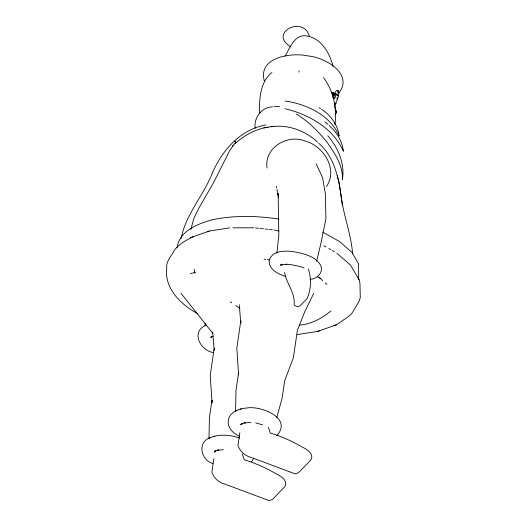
<?xml version="1.0" encoding="UTF-8"?>
<svg xmlns="http://www.w3.org/2000/svg" width="527" height="527" viewBox="0 0 527 527"><rect width="100%" height="100%" fill="white"/><g stroke="black" fill="none" stroke-linecap="round" stroke-linejoin="round"><path stroke-width="0.79" d="M338.011 93.272L337.708 90.907M338.881 93.365L338.565 90.723M267.037 168.014C263.948 147.817 287.235 133.95 304.929 140.959C323.354 145.735 338.466 169.193 326.457 186.486M208.982 438.589L209.43 417.575L211.979 400.125L212.058 402.892L210.233 375.422L214.219 348.09M235.576 411.317L236.017 390.296L238.566 372.846L238.606 374.229M205.082 325.66L205.174 323.196M181.064 238.823C185.287 215.589 201.907 197.467 211.096 176.123C220.503 152.198 239.423 129.458 265.957 124.958M276.886 253.184L278.823 235.398L278.131 193.396L278.414 197.79M177.072 247.618C179.351 230.951 197.546 223.968 211.729 219.897C233.836 215.141 256.603 215.708 278.869 219.067M213.87 458.602L211.887 472.199C213.837 478.015 218.889 482.692 224.871 484.109L269.218 500.65L272.459 499.425L284.106 487.475C289.224 481.849 281.22 475.888 276.379 473.99C266.26 467.996 255.437 463.174 244.179 459.761L242.367 453.997M239.831 432.654L237.96 445.447C239.91 451.264 244.963 455.941 250.944 457.357L295.291 473.898L298.532 472.673L310.179 460.723C315.298 455.104 307.294 449.142 302.452 447.245C292.333 441.251 281.51 436.422 270.252 433.01L268.441 427.245M298.908 72.094L299.086 70.862M358.116 278.381L358.696 274.429L358.38 263.559L351.911 252.38L339.744 241.656L322.695 232.117M359.262 282.215L359.605 279.844L358.334 279.462M334.915 124.589C337.208 108.272 333.426 90.888 323.519 77.588M338.314 97.251L338.703 95.203M316.608 261.254L320.989 243.013L325.91 218.975L325.39 193.89L322.524 177.434L316.134 163.871M190.939 229.173L193.831 218.507L198.916 208.079L213.666 182.408L229.785 150.485L233.211 145.584M336.898 99.122L337.458 97.047M276.787 417.509L282.136 398.129L284.679 380.685L293.374 357.754L297.36 330.422L304.692 311.885L313.789 293.243M338.018 95.084L338.064 95.565L338.334 94.735L331.483 92.179M211.096 337.511L211.689 336.239L210.872 337.438L211.814 336.667M285.048 56.152C289.969 47.891 294.745 33.557 306.925 35.968C321.49 38.458 329.75 53.247 333.077 66.415M335.396 102.936L334.605 104.346M336.2 103.299L334.362 106.046M253.75 458.22L251.504 461.843M335.508 114.24L336.601 112.561L334.454 104.847M338.723 93.266C354.144 73.806 324.744 57.318 308.341 56C292.024 52.153 257.216 56.969 264.429 81.329M232.585 145.953L236.03 142.442L234.574 141.111L235.898 142.553M234.963 143.627C244.264 135.426 255.523 128.97 267.927 127.191M281.846 264.179L280.581 265.206L282.09 264.416L280.786 264.962L286.826 264.251L286.148 264.264L290.542 264.554L299.837 266.458L304.072 267.94M241.919 423.833L240.668 424.848L242.499 423.57L241.162 424.044L245.121 422.647L244.054 423.023L250.799 422.437M215.359 451.079L214.107 452.094L215.945 450.809L214.608 451.283L218.56 449.893L217.493 450.269L223.448 449.689M276.807 435.605C293.137 417.891 260.206 405.23 246.399 408.063C238.751 408.53 228.448 412.542 228.244 421.501C227.638 428.398 233.711 433.55 239.377 436.244M330.93 310.93C321.938 318.558 311.141 324.085 299.29 325.251M193.099 236.761C186.143 240.147 178.436 244.396 173.956 250.951C171.203 256.511 165.741 261.59 166.723 268.322C164.259 288.526 181.051 304.797 197.487 313.493M333.901 325.673L336.694 324.685L348.564 316.411L351.18 314.296L353.044 311.483L359.262 301.042L360.277 297.663L359.941 282.551M210.477 437.581C197.045 441.646 200.649 460.242 212.822 463.49M271.906 72.574C260.18 81.566 258.909 99.629 259.804 113.325M206.327 325.034C190.385 331.569 200.043 350.488 213.54 352.655M211.294 337.056L213.086 336.325M207.249 231.794L209.482 231.004L229.66 227.875M297.34 334.559L317.517 331.437L319.751 330.64M235.694 410.81L237.031 410.342M240.16 409.242L241.228 408.866M213.606 436.488C222.144 434.169 231.445 435.157 239.726 438.082M190.306 237.749L209.482 231.004M317.517 331.437L336.694 324.685M209.133 438.056L214.673 436.106M190.504 273.658L195.234 272.327M309.981 279.323C317.129 279.231 324.105 272.09 320.442 264.923C314.606 255.529 302.366 253.263 292.307 251.504C284.053 250.588 272.057 250.72 269.218 260.397C268.296 269.508 278.328 274.152 285.548 276.431M271.049 126.711C287.834 124.286 305.41 130.584 317.61 142.211M263.777 127.837L273.862 126.276M272.696 106.836C261.702 106.968 253.685 117.778 255.14 128.285M274.132 106.632L279.62 106.421M232.894 227.835L253.882 227.776M285.028 101C306.444 104.036 330.291 115.051 339.144 136.012C337.748 125.031 330.963 115.433 321.806 109.458M255.503 227.954L258.737 228.31M260.358 228.487L263.599 228.843M265.219 229.021L267.644 229.291M269.264 229.469L272.505 229.825M274.126 230.003L278.882 230.912M264.08 259.212L265.713 259.389M267.341 259.567L269.791 259.837M285.087 108.773C308.71 114.221 333.341 128.285 343.413 151.282C342.286 141.19 336.727 132.132 329.164 125.531M255.74 422.878L262.65 424.881M331.931 93.292L338.018 95.558M290.904 46.943C267.406 32.812 304.25 14.598 309.454 36.798M323.901 245.806L326.009 246.979M328.808 248.546L330.91 249.726M332.313 250.509L334.421 251.689M317.162 276.543L320.666 278.5L319.072 277.354M296.358 114.115C308.677 121.388 318.736 131.928 327.61 143.028C335.04 153.838 343.314 165.919 342.385 179.654C345.047 163.541 338.136 147.81 327.794 135.755M319.23 107.745L320.521 108.602M230.411 301.885L231.761 302.821M235.826 305.62L239.884 308.414M336.885 253.237L350.376 264.956L358.927 279.251M324.961 121.889L328.018 124.418M320.337 278.552L322.735 280.667M325.133 282.782L326.938 284.363M318.749 143.252C334.869 157.329 338.828 179.068 341.555 199.199C344.348 217.651 351.219 235.358 352.635 253.981M181.011 293.308L212.948 333.459M335.455 110.4L336.601 112.561M308.315 268.961C311.582 278.48 311.2 289.587 306.977 298.69L300.12 305.726C298.387 307.201 295.588 306.339 294.092 304.869C295.495 292.867 286.326 283.612 284.62 272.492M337.267 175.741L339.085 182.375L342.392 204.983M194.206 269.422L194.997 273.375M276.385 186.143L276.655 187.698M276.925 189.252L278.012 195.464M239.225 304.678L240.767 322.577M212.638 331.957L214.252 350.672M238.533 374.012L236.821 348.149L240.806 320.811L240.865 322.847M333.123 92.383L333.268 98.648M334.876 92.904A8.366 2.312 -73.4 0 1 338.136 90.815M337.715 97.851A8.366 2.312 -73.4 0 1 335.798 103.114M333.077 97.311A8.366 2.312 -73.4 0 1 334.322 94.023M334.955 97.772A2.628 0.725 -73.4 0 0 335.541 93.74A2.628 0.725 -73.4 0 0 333.802 97.245A2.628 0.725 -73.4 0 0 334.955 97.772"/></g></svg>
